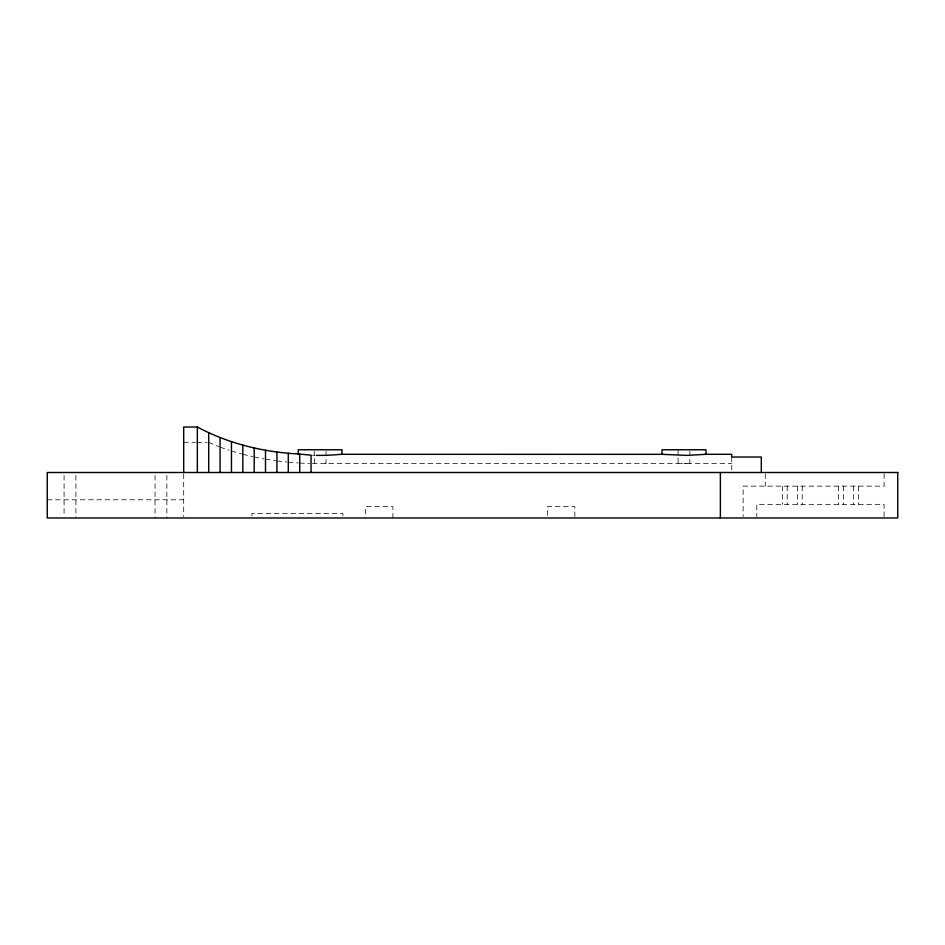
<?xml version="1.0" encoding="UTF-8"?>
<svg xmlns="http://www.w3.org/2000/svg" width="945" height="945" viewBox="0 0 945 945"><rect width="100%" height="100%" fill="white"/><g stroke="black" fill="none" stroke-linecap="round" stroke-linejoin="round"><path stroke-width="0.71" stroke-dasharray="4.72 3.54" d="M686.98 463.416L731.749 463.404M685.55 463.44L686.909 463.416M684.026 463.44L685.479 463.44M183.696 442.319L195.461 442.319M196.938 442.319L207.238 442.319M325.257 463.404L326.049 463.404L326.049 451.119M678.12 463.404L678.888 463.404M312.393 463.404L683.956 463.44M689.094 463.404L689.862 463.404L689.897 451.119M47.25 499.787L183.696 499.787M314.425 463.404L314.224 451.119M681.061 463.416L682.491 463.44M299.719 463.109L309.629 463.369M288.296 462.211L298.289 462.991M276.932 460.936L286.878 462.058M265.498 459.187L275.503 460.723M254.193 456.978L264.08 458.904M242.818 454.297L252.764 456.636M231.454 451.06L241.554 453.931M220.079 447.15L228.926 450.186M208.703 442.319L218.815 446.607M884.107 473.87L884.107 486.143L743.113 486.143L743.113 516.537M884.071 516.62L884.071 504.335L756.791 504.335L756.791 516.62M858.485 486.143L858.485 504.335M853.666 486.143L853.666 504.335M843.483 486.143L843.483 504.335M838.628 486.143L838.652 504.335M802.234 486.143L802.21 504.335M797.379 486.143L797.379 504.335M787.197 486.143L787.197 504.335M782.377 486.143L782.377 504.335M765.285 473.87L765.285 486.143M731.749 457.026L731.749 472.5M678.073 449.761L678.073 463.404M574.832 516.561L574.832 506.614L547.545 506.614L547.545 517.978M392.907 517.978L392.907 506.614L365.62 506.614L365.62 517.978M342.881 515.71L342.881 513.43L251.913 513.43L251.913 515.71M183.696 473.941L183.696 516.513M166.863 475.429L166.863 517.978M155.039 475.429L155.039 517.978M75.907 475.429L75.907 517.978M64.083 475.429L64.083 516.513M315.122 455.325A21.853 2.433 0 0 1 312.37 455.23"/><path stroke-width="1.42" d="M761.304 472.5L761.304 457.026L731.749 457.026L731.749 454.309L705.95 454.309L686.944 455.384L662.032 454.332L341.936 454.309L332.959 454.923A21.865 2.433 0 0 1 316.587 455.36M342.007 454.332L342.007 449.761L298.277 449.761L298.277 453.966L311.07 455.171M704.982 454.38L705.962 454.332L705.962 449.761L662.02 449.761L662.02 454.332L662.988 454.38M298.337 453.954C263.312 452.183 228.359 443.607 197.34 427.022L183.696 427.022L183.696 472.5M298.277 453.966L299.281 454.084M720.374 472.5L720.374 517.978M311.047 455.868L311.047 472.5M299.719 454.179L299.719 472.5M288.296 453.293L288.296 472.5M276.932 452.041L276.932 472.5M265.498 450.269L265.498 472.5M254.193 447.977L254.193 472.5M242.818 445.119L242.818 472.5M231.454 441.669L231.454 472.5M220.079 437.57L220.079 472.5M208.703 432.727L208.703 472.5M197.34 427.022L197.34 472.5M897.75 472.5L47.25 472.5L47.25 517.978L897.75 517.978L897.75 472.5"/></g></svg>
